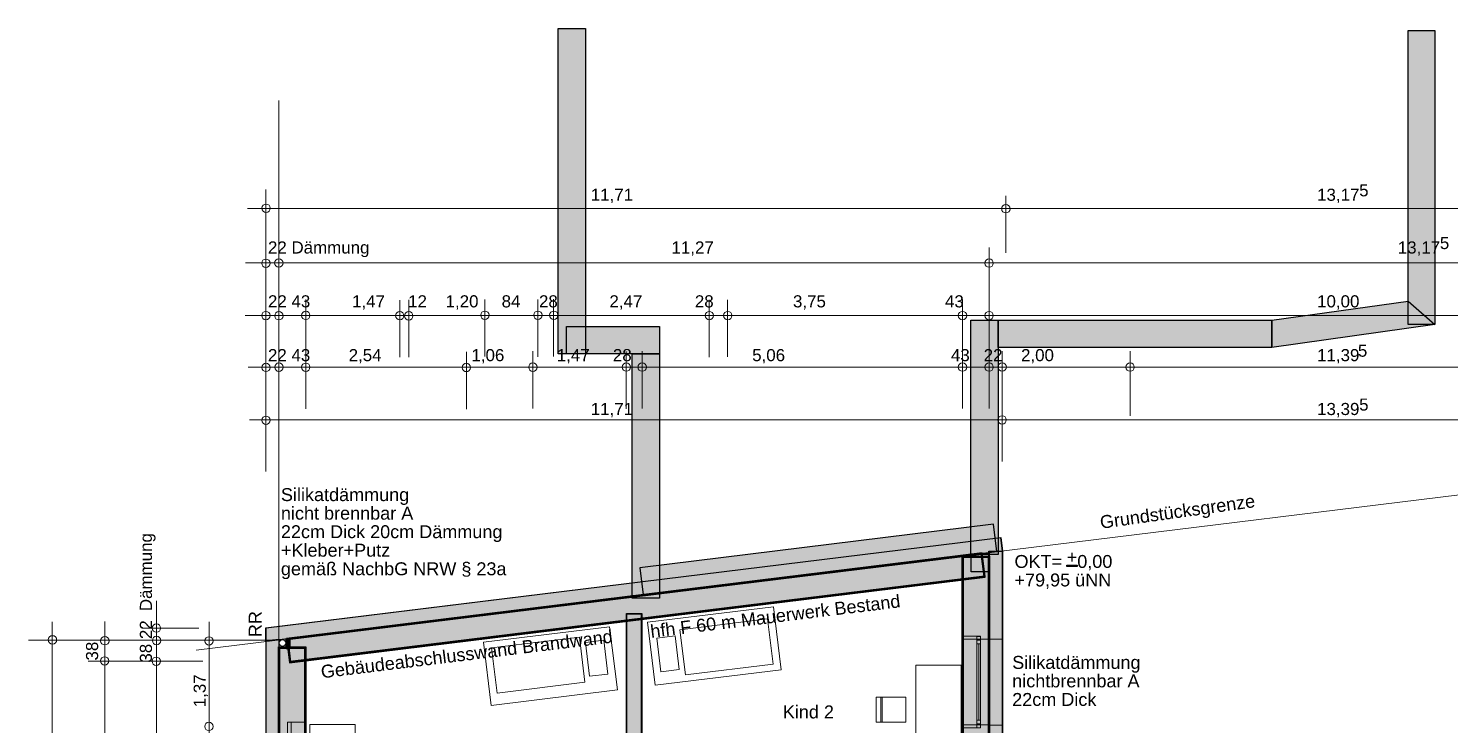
# Model space of a CAD drawing. Header units: millimetres. Extents: x 928 to 41670, y -1551 to 29737.
# Drawn here: x 1003 to 23382, y 18776 to 29737 of the extents above; entities that cross this region are included whole.
import ezdxf

# ---------------------------------------------------------------- set-up
doc = ezdxf.new("R2010")
doc.units = ezdxf.units.MM
doc.header["$LTSCALE"] = 50
for name, color, linetype in [('00_Wand_Bestand', 7, 'Continuous'), ('01_Daemmung_neu', 9, 'Continuous'), ('02_Grundstuecksgrenze', 8, 'Continuous'), ('05_Linien_stark', 7, 'Continuous'), ('06_Linien_fein', 3, 'Continuous'), ('07_Bemassung', 6, 'Continuous'), ('10_Text', 7, 'Continuous')]:
    doc.layers.add(name, color=color, linetype=linetype)
doc.styles.add('PLAN', font='arial.ttf')

msp = doc.modelspace()

# ---------------------------------------------------------------- hatches: boundary and pattern name
at = {"layer": '00_Wand_Bestand'}
for points in [[(5064, 20145), (5111, 19763), (16060, 21107), (16013, 21489)], [(16119, 21489), (16119, 21192), (15840, 21192), (15840, 21465)], [(15697, 21438), (16127, 21438), (16127, 17701), (15697, 17701)], [(17343, 21295), (17508, 21295), (17508, 21274), (17343, 21274)], [(10412, 20540), (10654, 20540), (10654, 17116), (10412, 17116)], [(4938, 20012), (5368, 20012), (5368, 6851), (4938, 6851)], [(5060, 20133), (5114, 20133), (5114, 19984), (5060, 19984)]]:
    msp.add_hatch(color=7, dxfattribs=at).paths.add_polyline_path(points)
at = {"layer": '01_Daemmung_neu'}
for points in [[(16331, 21519), (4740, 20096), (4739, 20311), (16305, 21731)], [(16115, 21519), (16330, 21519), (16330, 8636), (16115, 8636)], [(4948, 18469), (4948, 20129), (4739, 20105), (4739, 18469)]]:
    msp.add_hatch(color=7, dxfattribs=at).paths.add_polyline_path(points)
at = {"layer": '02_Grundstuecksgrenze'}
for points in [[(9337, 29737), (9767, 29737), (9767, 24618), (9337, 24618)], [(22713, 29705), (23135, 29705), (23135, 25084), (22713, 25084)], [(23137, 25082), (20569, 24721), (20571, 25149), (22713, 25450)], [(15835, 25148), (16265, 25148), (16265, 21464), (15835, 21464)], [(16265, 25148), (20570, 25148), (20570, 24718), (16265, 24718)], [(9472, 25049), (10934, 25049), (10934, 24619), (9472, 24619)], [(10504, 24619), (10934, 24619), (10934, 20779), (10504, 20779)], [(16192, 21941), (10623, 21257), (10676, 20831), (16244, 21514)]]:
    msp.add_hatch(color=7, dxfattribs=at).paths.add_polyline_path(points)

# ---------------------------------------------------------------- linework, layer by layer
at = {"layer": '00_Wand_Bestand'}
for points in [[(5064, 20145), (5111, 19763), (16060, 21107), (16013, 21489)], [(16119, 21489), (16119, 21192), (15840, 21192), (15840, 21465)], [(15697, 21438), (16127, 21438), (16127, 17701), (15697, 17701)], [(17343, 21295), (17508, 21295), (17508, 21274), (17343, 21274)], [(10412, 20540), (10654, 20540), (10654, 17116), (10412, 17116)], [(4938, 20012), (5368, 20012), (5368, 6851), (4938, 6851)], [(5060, 20133), (5114, 20133), (5114, 19984), (5060, 19984)]]:
    msp.add_lwpolyline(points, close=True, dxfattribs=at)
at = {"layer": '01_Daemmung_neu'}
for points in [[(16331, 21519), (4740, 20096), (4739, 20311), (16305, 21731)], [(16115, 21519), (16330, 21519), (16330, 8636), (16115, 8636)], [(4948, 18469), (4948, 20129), (4739, 20105), (4739, 18469)]]:
    msp.add_lwpolyline(points, close=True, dxfattribs=at)
at = {"layer": '02_Grundstuecksgrenze'}
for points in [[(9337, 29737), (9767, 29737), (9767, 24618), (9337, 24618)], [(22713, 29705), (23135, 29705), (23135, 25084), (22713, 25084)], [(23137, 25082), (20569, 24721), (20571, 25149), (22713, 25450)], [(15835, 25148), (16265, 25148), (16265, 21464), (15835, 21464)], [(16265, 25148), (20570, 25148), (20570, 24718), (16265, 24718)], [(9472, 25049), (10934, 25049), (10934, 24619), (9472, 24619)], [(10504, 24619), (10934, 24619), (10934, 20779), (10504, 20779)], [(16192, 21941), (10623, 21257), (10676, 20831), (16244, 21514)]]:
    msp.add_lwpolyline(points, close=True, dxfattribs=at)
at = {"layer": '05_Linien_stark', "lineweight": 15}
for p, q in [((16385, 27106), (16385, 26207)), ((16120, 26293), (16120, 25394)), ((16120, 26293), (16120, 25394)), ((16120, 26293), (16120, 25394)), ((16120, 26293), (16120, 25394)), ((5367, 25473), (5367, 24573)), ((6846, 25466), (6846, 24567)), ((6846, 25466), (6846, 24567)), ((6988, 25468), (6988, 24569)), ((8185, 25477), (8185, 24578)), ((9019, 25474), (9019, 24574)), ((9268, 25479), (9268, 24579)), ((11717, 25468), (11717, 24569)), ((12005, 25472), (12005, 24572)), ((15703, 25473), (15703, 24574)), ((16120, 25472), (16120, 24572)), ((5367, 24658), (5367, 23758)), ((7894, 24652), (7894, 23752)), ((8940, 24661), (8940, 23762)), ((10410, 24657), (10410, 23758)), ((10659, 24662), (10659, 23763)), ((15702, 24662), (15702, 23762)), ((16119, 24660), (16119, 23761)), ((16326, 24661), (16326, 23762)), ((3642, 19963), (34330, 23731)), ((16326, 23830), (16326, 22930)), ((2785, 20306), (3683, 20306))]:
    msp.add_line(p, q, dxfattribs=at)
at = {"layer": '05_Linien_stark', "lineweight": 18}
for points in [[(16326, 21523), (4745, 20101), (4743, 20307), (16301, 21726)], [(16119, 21514), (16326, 21514), (16326, 8641), (16119, 8641)], [(4944, 18474), (4944, 20124), (4743, 20101), (4743, 18474)], [(16122, 20133), (16328, 20133), (16328, 18784), (16122, 18784)]]:
    msp.add_lwpolyline(points, close=True, dxfattribs=at)
at = {"layer": '05_Linien_stark', "lineweight": 50}
for points in [[(5077, 20135), (5121, 19775), (16047, 21117), (16003, 21476)], [(15709, 21427), (16116, 21427), (16116, 17712), (15709, 17712)], [(4950, 20000), (5357, 20000), (5357, 6863), (4950, 6863)]]:
    msp.add_lwpolyline(points, close=True, dxfattribs=at)
at = {"layer": '05_Linien_stark', "lineweight": 30}
msp.add_lwpolyline([(10419, 20533), (10647, 20533), (10647, 17123), (10419, 17123)], close=True, dxfattribs=at)
at = {"layer": '05_Linien_stark', "lineweight": 20}
for points in [[(15703, 20179), (15987, 20179), (15987, 18740), (15703, 18740)], [(15928, 20178), (15987, 20178), (15987, 18741), (15928, 18741)], [(15703, 20133), (16122, 20133), (16122, 18786), (15703, 18786)], [(15928, 20118), (15987, 20118), (15987, 18805), (15928, 18805)], [(15928, 20062), (15987, 20062), (15987, 18862), (15928, 18862)], [(5079, 18831), (5363, 18831), (5363, 17342), (5079, 17342)], [(5079, 18830), (5138, 18830), (5138, 17343), (5079, 17343)]]:
    msp.add_lwpolyline(points, close=True, dxfattribs=at)
at = {"layer": '06_Linien_fein', "lineweight": 9}
msp.add_line((15957, 18864), (15957, 20058), dxfattribs=at)
for points in [[(12850, 19652), (12728, 20644), (10743, 20400), (10864, 19408)], [(12722, 19742), (12635, 20452), (11254, 20282), (11341, 19572)], [(8164, 20085), (8286, 19093), (10271, 19336), (10149, 20329)], [(8292, 19995), (8379, 19285), (9760, 19455), (9672, 20164)], [(11245, 19656), (11180, 20187), (10891, 20151), (10956, 19621)], [(9769, 20081), (9834, 19550), (10123, 19586), (10058, 20116)], [(14965, 19724), (15680, 19724), (15680, 18333), (14965, 18333)], [(14343, 19220), (14435, 19220), (14435, 18827), (14343, 18827)], [(14415, 19220), (14808, 19220), (14808, 18827), (14415, 18827)], [(5429, 18792), (6144, 18792), (6144, 17401), (5429, 17401)]]:
    msp.add_lwpolyline(points, close=True, dxfattribs=at)
at = {"layer": '07_Bemassung', "lineweight": 15}
for p, q in [((4945, 2478), (4945, 28604)), ((4740, 27206), (4740, 22772)), ((4450, 26905), (30130, 26905)), ((4416, 26049), (30081, 26049)), ((4412, 25224), (30086, 25224)), ((18340, 24660), (18340, 23644)), ((4460, 24411), (29849, 24411)), ((4483, 23583), (30470, 23583)), ((3016, 6358), (3016, 20735)), ((1378, 6362), (1378, 20408)), ((2203, 6364), (2203, 20413)), ((3845, 6359), (3845, 20408)), ((1003, 20116), (4845, 20116)), ((1941, 19788), (3748, 19788))]:
    msp.add_line(p, q, dxfattribs=at)
at = {"layer": '07_Bemassung', "lineweight": 50}
msp.add_lwpolyline([(5071, 20121), (5102, 20121), (5102, 19995), (5071, 19995)], close=True, dxfattribs=at)
at = {"layer": '07_Bemassung', "lineweight": 18}
for centre in [(4742, 26910), (16384, 26902), (16384, 26902), (4740, 26045), (4943, 26049), (16120, 26048), (16120, 26048), (5366, 25224), (8186, 25227), (9020, 25228), (9270, 25228), (15702, 25223), (16120, 25223), (4739, 25223), (4944, 25220), (6846, 25221), (6987, 25218), (11718, 25223), (12007, 25222), (4741, 24407), (4945, 24411), (5367, 24409), (7894, 24406), (8942, 24411), (10411, 24412), (10661, 24412), (15702, 24412), (16120, 24412), (16326, 24413), (18340, 24412), (4741, 23576), (16325, 23581), (3016, 20308), (1381, 20123), (2205, 20109), (3019, 20113), (3844, 20106), (2202, 19792), (3013, 19787), (3013, 19787), (3843, 18761)]:
    msp.add_circle(centre, 65.8, dxfattribs=at)
at = {"layer": '07_Bemassung', "lineweight": 9}
msp.add_circle((5001, 20073), 50.6, dxfattribs=at)

# ---------------------------------------------------------------- texts
at = {"layer": '07_Bemassung', "style": 'PLAN'}
for s, height, p in [('11,71', 190.5, (9852, 27027)), ('13,17', 190.5, (21282, 27027)), ('5', 190, (21944, 27097)), ('5', 190, (23214, 26268)), ('11,27', 190.5, (11122, 26198)), ('13,17', 190.5, (22552, 26198)), ('1,47', 190.5, (6096, 25351)), ('12', 190.5, (6978, 25351)), ('1,20', 190.5, (7567, 25351)), ('84', 190.5, (8449, 25351)), ('28', 190.5, (9037, 25351)), ('2,47', 190.5, (10146, 25351)), ('28', 190.5, (11490, 25351)), ('3,75', 190.5, (13034, 25351)), ('43', 190.5, (15426, 25351)), ('10,00', 190.5, (21282, 25351)), ('2,54', 190.5, (6042, 24505)), ('1,06', 190.5, (7974, 24505)), ('1,47', 190.5, (9317, 24505)), ('28', 190.5, (10200, 24505)), ('5,06', 190.5, (12392, 24505)), ('43', 190.5, (15520, 24505)), ('22', 190.5, (16035, 24505)), ('2,00', 190.5, (16623, 24505)), ('11,39', 190.5, (21282, 24505)), ('5', 190, (21924, 24575)), ('11,71', 190.5, (9852, 23658)), ('13,39', 190.5, (21282, 23658)), ('5', 190, (21944, 23728))]:
    msp.add_text(s, height=height, dxfattribs=at).set_placement(p)
for s, p in [('38', (2099, 19798)), ('1,37', (3793, 19063))]:
    msp.add_text(s, height=190.5, rotation=90, dxfattribs=at).set_placement(p)
at = {"layer": '10_Text', "style": 'PLAN'}
for s, height, p in [('22 Dämmung', 190.5, (4772, 26198)), ('22 43', 190.5, (4772, 25351)), ('22 43', 190.5, (4772, 24505)), ('Silikatdämmung', 203.2, (4976, 22305)), ('nicht brennbar A', 203.2, (4976, 22013)), ('22cm Dick 20cm Dämmung', 203.2, (4976, 21722)), ('+Kleber+Putz', 203.2, (4976, 21431)), ('+', 203, (17343, 21325)), ('gemäß NachbG NRW § 23a', 203.2, (4976, 21139)), ('OKT= ', 203.2, (16520, 21254)), ('0,00', 203.2, (17508, 21254)), ('+79,95 üNN', 203.2, (16520, 20963)), ('Silikatdämmung', 203.2, (16484, 19667)), ('nichtbrennbar A', 203.2, (16484, 19376)), ('22cm Dick', 203.2, (16484, 19084)), ('Kind 2', 203.2, (12874, 18888))]:
    msp.add_text(s, height=height, dxfattribs=at).set_placement(p)
for s, height, rotation, p in [('Grundstücksgrenze', 203.2, 8, (17880, 21869)), ('Dämmung', 190.5, 90, (2946, 20574)), ('hfh F 60 m Mauerwerk Bestand', 203.2, 7, (10803, 20154)), ('38 22', 190.5, 90, (2946, 19765)), ('RR', 203.2, 90, (4673, 20166)), ('Gebäudeabschlusswand Brandwand', 203.2, 7, (5618, 19518))]:
    msp.add_text(s, height=height, rotation=rotation, dxfattribs=at).set_placement(p)

doc.saveas('drawing.dxf')
